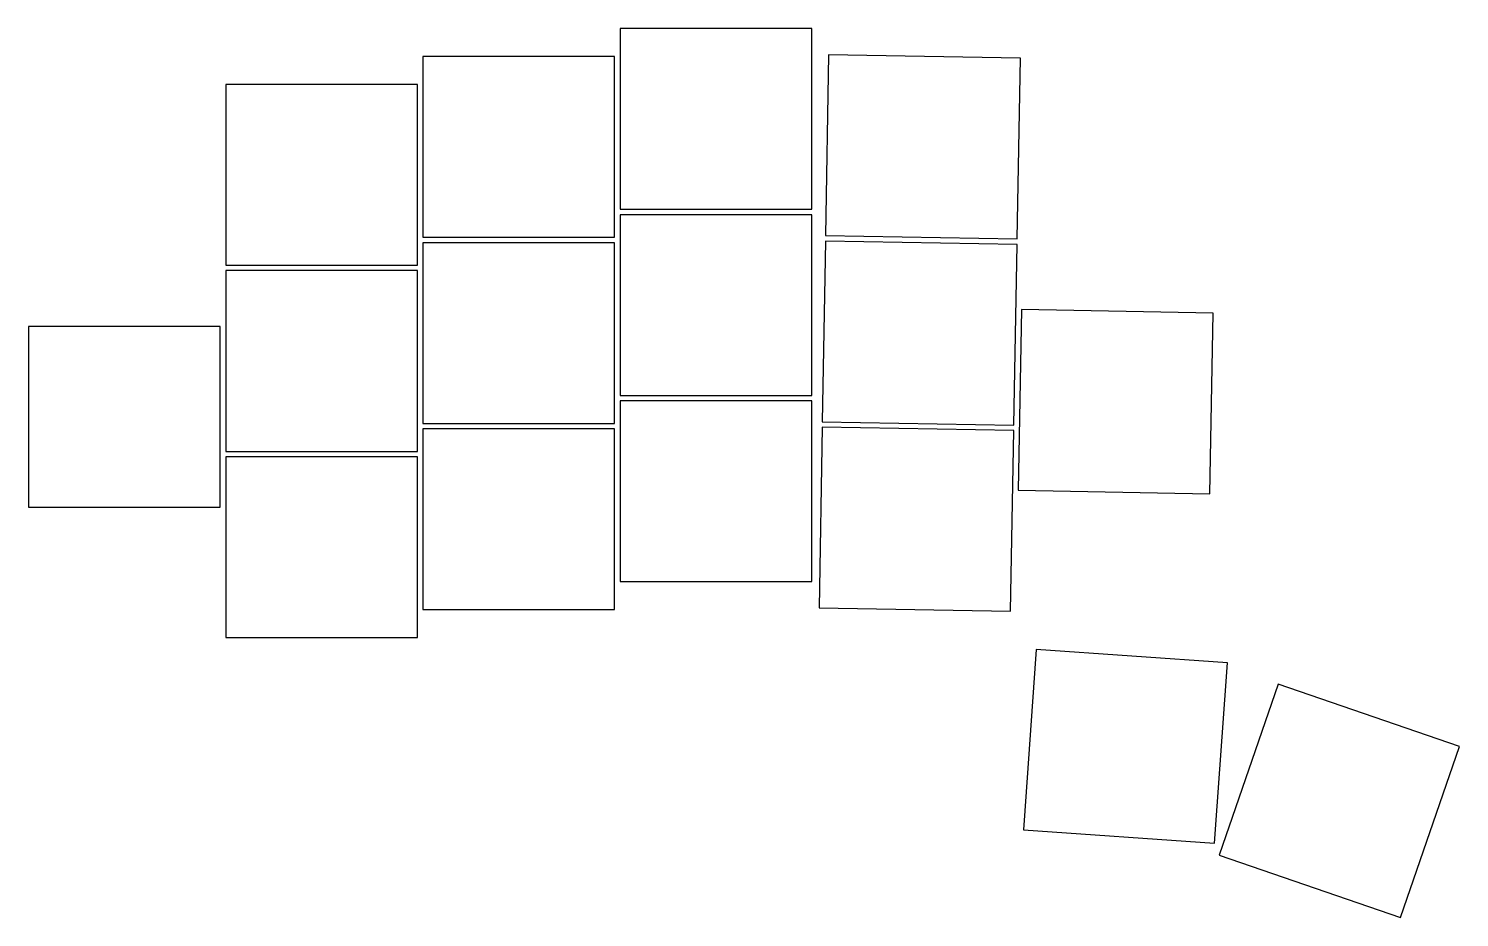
# Model space of a CAD drawing. Header units: millimetres. Extents: x 151 to 282, y -199 to -118.
import ezdxf

# ---------------------------------------------------------------- set-up
doc = ezdxf.new("R2010")
doc.units = ezdxf.units.MM

msp = doc.modelspace()

# ---------------------------------------------------------------- linework, layer by layer
for p, q in [((222.75, -117.55), (205.25, -117.55)), ((205.25, -117.55), (205.25, -134.05)), ((222.75, -134.05), (222.75, -117.55)), ((204.75, -120.1), (187.25, -120.1)), ((187.25, -120.1), (187.25, -136.6)), ((204.75, -136.6), (204.75, -120.1)), ((224.29, -119.95), (224, -136.45)), ((241.79, -120.26), (224.29, -119.95)), ((241.5, -136.76), (241.79, -120.26)), ((186.75, -122.65), (169.25, -122.65)), ((169.25, -122.65), (169.25, -139.15)), ((186.75, -139.15), (186.75, -122.65)), ((205.25, -134.05), (222.75, -134.05)), ((222.75, -134.55), (205.25, -134.55)), ((205.25, -134.55), (205.25, -151.05)), ((222.75, -151.05), (222.75, -134.55)), ((187.25, -136.6), (204.75, -136.6)), ((204.75, -137.1), (187.25, -137.1)), ((187.25, -137.1), (187.25, -153.6)), ((204.75, -153.6), (204.75, -137.1)), ((223.99, -136.95), (223.7, -153.45)), ((241.49, -137.26), (223.99, -136.95)), ((224, -136.45), (241.5, -136.76)), ((241.2, -153.75), (241.49, -137.26)), ((169.25, -139.15), (186.75, -139.15)), ((186.75, -139.65), (169.25, -139.65)), ((169.25, -139.65), (169.25, -156.15)), ((186.75, -156.15), (186.75, -139.65)), ((241.89, -143.21), (241.6, -159.71)), ((259.38, -143.52), (241.89, -143.21)), ((259.09, -160.02), (259.38, -143.52)), ((168.75, -144.75), (151.25, -144.75)), ((151.25, -144.75), (151.25, -161.25)), ((168.75, -161.25), (168.75, -144.75)), ((205.25, -151.05), (222.75, -151.05)), ((222.75, -151.55), (205.25, -151.55)), ((205.25, -151.55), (205.25, -168.05)), ((222.75, -168.05), (222.75, -151.55)), ((187.25, -153.6), (204.75, -153.6)), ((204.75, -154.1), (187.25, -154.1)), ((187.25, -154.1), (187.25, -170.6)), ((204.75, -170.6), (204.75, -154.1)), ((223.7, -153.95), (223.41, -170.45)), ((223.7, -153.45), (241.2, -153.75)), ((241.19, -154.25), (223.7, -153.95)), ((240.9, -170.75), (241.19, -154.25)), ((169.25, -156.15), (186.75, -156.15)), ((186.75, -156.65), (169.25, -156.65)), ((169.25, -156.65), (169.25, -173.15)), ((186.75, -173.15), (186.75, -156.65)), ((241.6, -159.71), (259.09, -160.02)), ((151.25, -161.25), (168.75, -161.25)), ((205.25, -168.05), (222.75, -168.05)), ((187.25, -170.6), (204.75, -170.6)), ((223.41, -170.45), (240.9, -170.75)), ((169.25, -173.15), (186.75, -173.15)), ((243.23, -174.25), (242.08, -190.71)), ((260.69, -175.47), (243.23, -174.25)), ((259.53, -191.93), (260.69, -175.47)), ((265.33, -177.41), (259.95, -193.01)), ((281.87, -183.11), (265.33, -177.41)), ((276.5, -198.71), (281.87, -183.11)), ((242.08, -190.71), (259.53, -191.93)), ((259.95, -193.01), (276.5, -198.71))]:
    msp.add_line(p, q)

doc.saveas('drawing.dxf')
